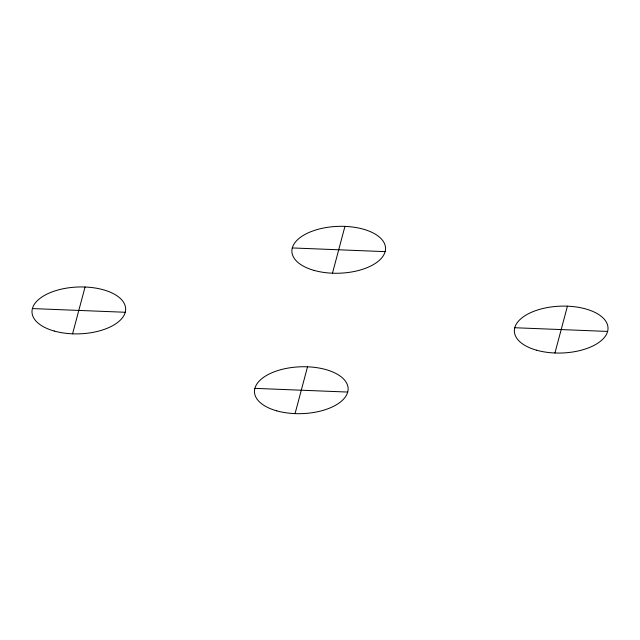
<?xml version="1.0" encoding="UTF-8"?>
<svg xmlns="http://www.w3.org/2000/svg" width="640" height="640" viewBox="0 0 640 640"><rect width="100%" height="100%" fill="white"/><g stroke="black" fill="none" stroke-linecap="round" stroke-linejoin="round"><path stroke-width="0.96" d="M72.576 333.824L85.048 287.016M295.064 413.608L307.528 366.808M332.472 273.192L344.936 226.392M554.952 352.984L567.424 306.176M292.288 247.944L385.12 251.632M32.4 308.576L125.232 312.264M514.768 327.736L607.6 331.424M254.88 388.368L347.712 392.056M54.24 331.048A46.856 23.432 -2.1 0 0 125.624 309.808A46.856 23.432 -2.1 0 0 56.576 290.4A46.856 23.432 -2.1 0 0 54.24 331.048M536.608 350.216A46.856 23.432 -2.1 0 0 608 328.968A46.856 23.432 -2.1 0 0 538.944 309.568A46.856 23.432 -2.1 0 0 536.608 350.216M314.128 270.424A46.856 23.432 -2.1 0 0 385.52 249.176A46.856 23.432 -2.1 0 0 316.464 229.776A46.856 23.432 -2.1 0 0 314.128 270.424M276.72 410.84A46.856 23.432 -2.1 0 0 348.112 389.6A46.856 23.432 -2.1 0 0 279.056 370.192A46.856 23.432 -2.1 0 0 276.72 410.84"/></g></svg>
